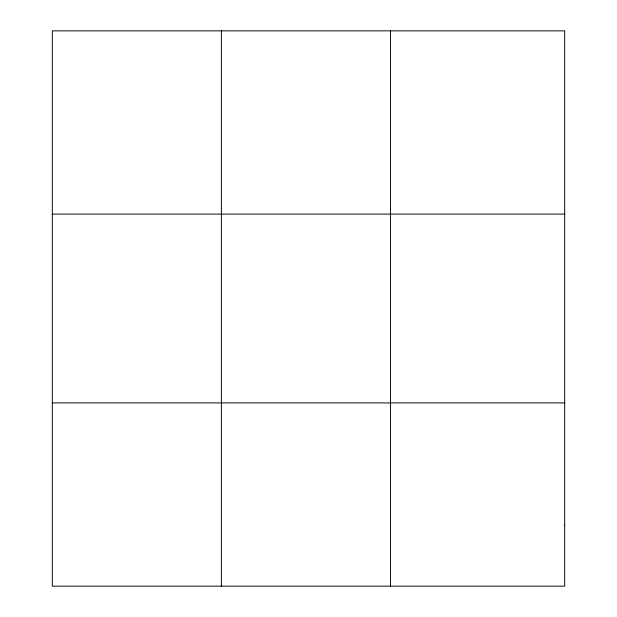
<?xml version="1.0" encoding="UTF-8"?>
<svg xmlns="http://www.w3.org/2000/svg" width="617" height="617" viewBox="0 0 617 617"><rect width="100%" height="100%" fill="white"/><g stroke="black" fill="none" stroke-linecap="round" stroke-linejoin="round"><path stroke-width="0.93" d="M221.395 30.85L221.395 586.15M390.484 30.85L390.484 586.15M52.314 214.099L564.686 214.099M52.314 402.901L564.686 402.901M564.686 525.067L564.686 586.15L52.314 586.15L52.314 30.85L564.686 30.85L564.686 525.067"/></g></svg>
